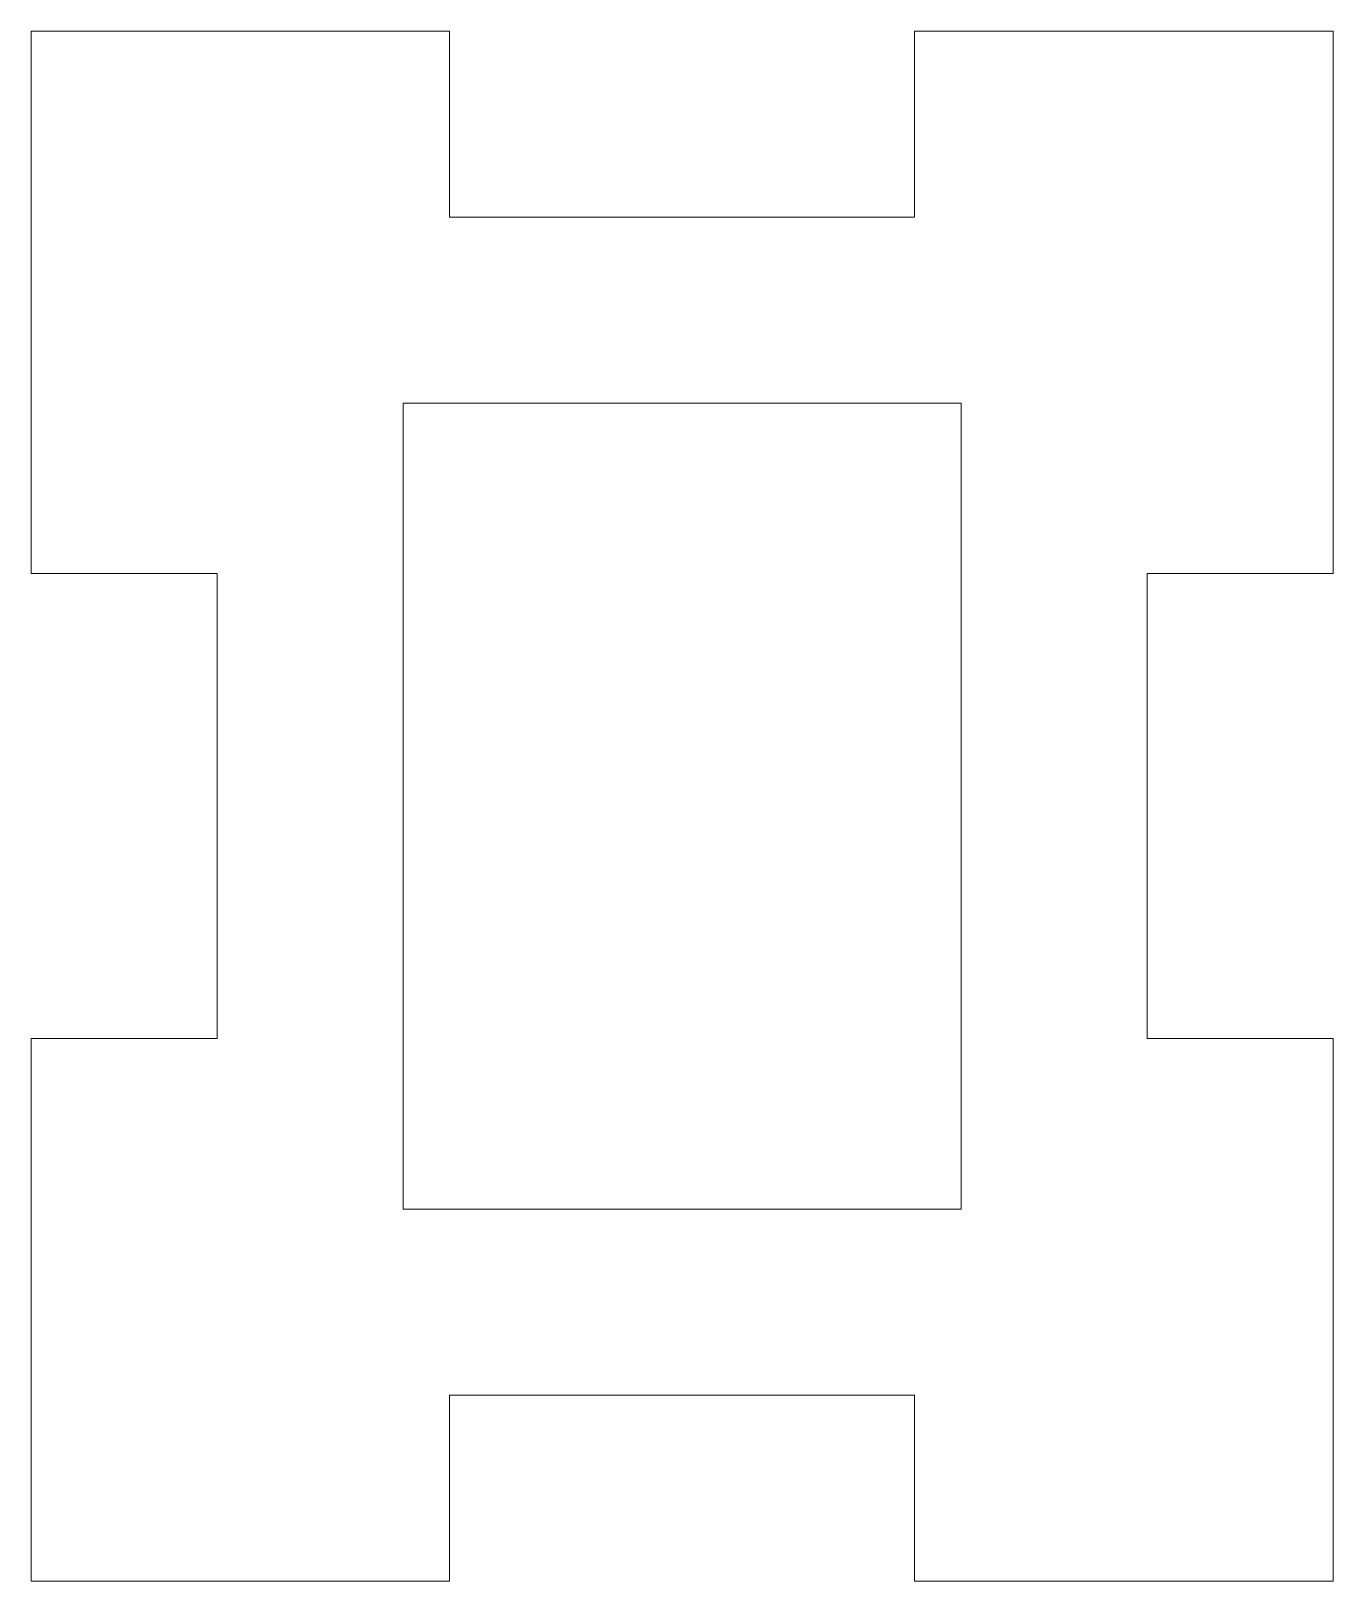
# Model space of a CAD drawing. Header units: millimetres. Extents: x -10.5 to 10.5, y -23.5 to 1.5.
import ezdxf

# ---------------------------------------------------------------- set-up
doc = ezdxf.new("R2010")
doc.units = ezdxf.units.MM
doc.layers.add('1', color=7, linetype='Continuous', true_color=0xffffff)

msp = doc.modelspace()

# ---------------------------------------------------------------- linework, layer by layer
at = {"layer": '1', "color": 252, "linetype": 'Continuous', "lineweight": 13}
for p, q in [((-10.5, 1.5), (-3.75, 1.5)), ((-10.5, -7.25), (-10.5, 1.5)), ((-10.5, 1.5), (-3.75, 1.5)), ((-10.5, -7.25), (-10.5, 1.5)), ((-3.75, 1.5), (-3.75, -1.5)), ((-3.75, 1.5), (-3.75, -1.5)), ((3.75, 1.5), (10.5, 1.5)), ((3.75, -1.5), (3.75, 1.5)), ((3.75, 1.5), (10.5, 1.5)), ((3.75, -1.5), (3.75, 1.5)), ((10.5, 1.5), (10.5, -7.25)), ((10.5, 1.5), (10.5, -7.25)), ((-3.75, -1.5), (3.75, -1.5)), ((-3.75, -1.5), (3.75, -1.5)), ((4.5, -4.5), (-4.5, -4.5)), ((-4.5, -4.5), (4.5, -4.5)), ((-4.5, -4.5), (-4.5, -17.5)), ((-4.5, -17.5), (-4.5, -4.5)), ((4.5, -4.5), (4.5, -17.5)), ((4.5, -17.5), (4.5, -4.5)), ((-7.5, -7.25), (-10.5, -7.25)), ((-7.5, -7.25), (-10.5, -7.25)), ((-7.5, -14.75), (-7.5, -7.25)), ((-7.5, -14.75), (-7.5, -7.25)), ((7.5, -7.25), (7.5, -14.75)), ((10.5, -7.25), (7.5, -7.25)), ((10.5, -7.25), (7.5, -7.25)), ((7.5, -7.25), (7.5, -14.75)), ((-10.5, -14.75), (-7.5, -14.75)), ((-10.5, -23.5), (-10.5, -14.75)), ((-10.5, -23.5), (-10.5, -14.75)), ((-10.5, -14.75), (-7.5, -14.75)), ((7.5, -14.75), (10.5, -14.75)), ((7.5, -14.75), (10.5, -14.75)), ((10.5, -14.75), (10.5, -23.5)), ((10.5, -14.75), (10.5, -23.5)), ((4.5, -17.5), (-4.5, -17.5)), ((-4.5, -17.5), (4.5, -17.5)), ((3.75, -20.5), (-3.75, -20.5)), ((-3.75, -20.5), (-3.75, -23.5)), ((-3.75, -20.5), (-3.75, -23.5)), ((3.75, -20.5), (-3.75, -20.5)), ((3.75, -23.5), (3.75, -20.5)), ((3.75, -23.5), (3.75, -20.5)), ((-3.75, -23.5), (-10.5, -23.5)), ((-3.75, -23.5), (-10.5, -23.5)), ((10.5, -23.5), (3.75, -23.5)), ((10.5, -23.5), (3.75, -23.5))]:
    msp.add_line(p, q, dxfattribs=at)

doc.saveas('drawing.dxf')
